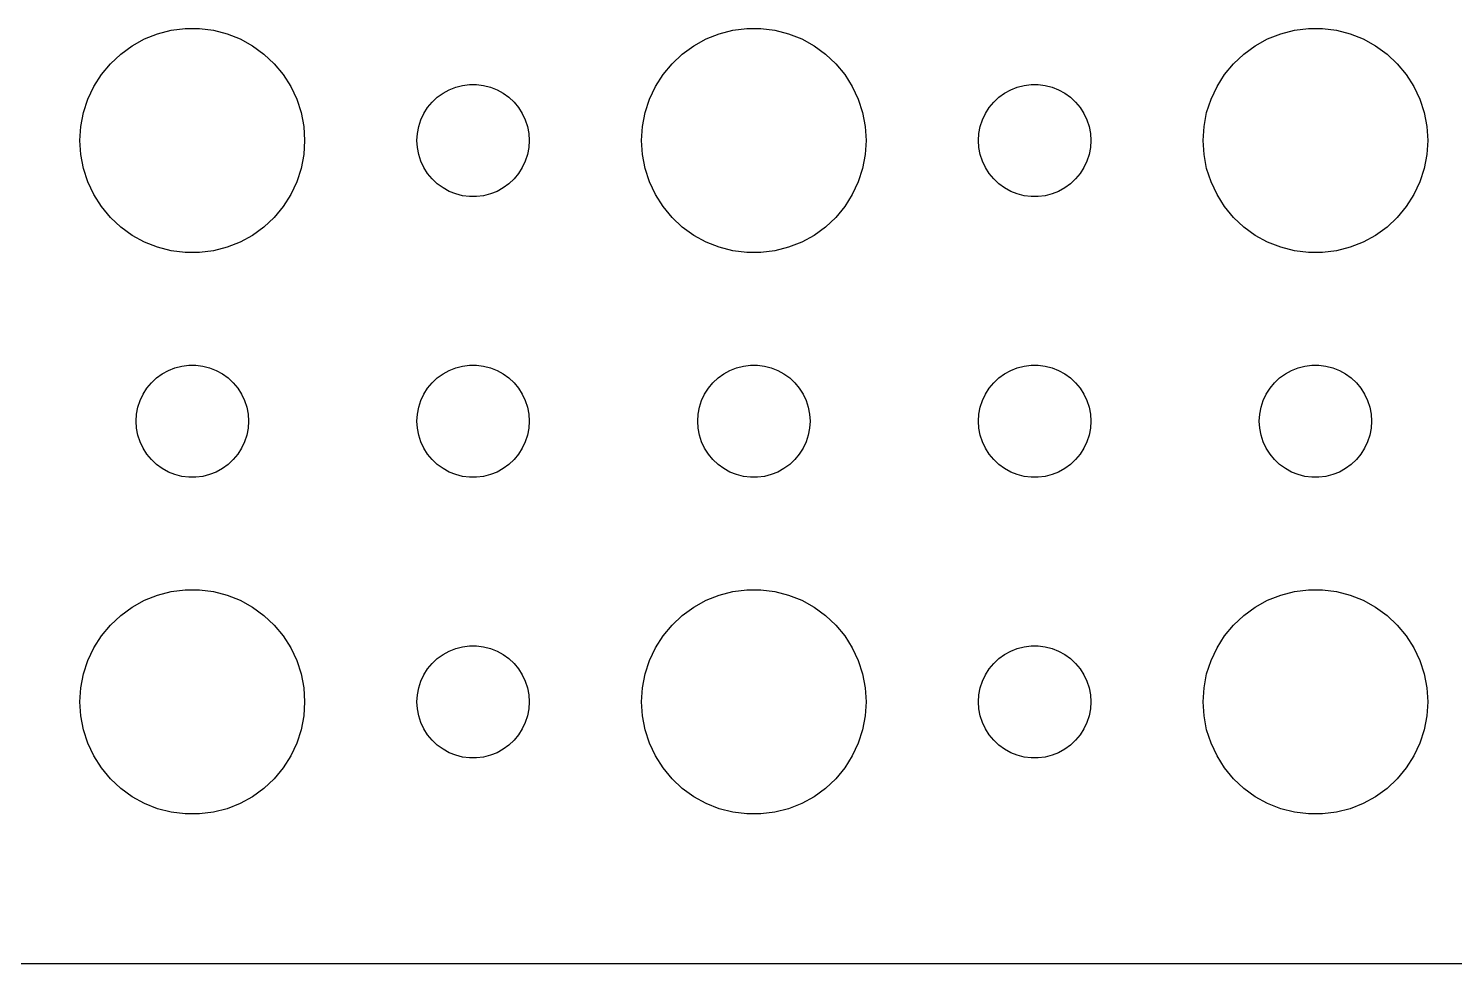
# Model space of a CAD drawing. Header units: metres. Extents: x -134 to 134, y 62 to 166.
# Drawn here: x 63.12 to 101.21, y 62.01 to 86.99 of the extents above; entities that cross this region are included whole.
import ezdxf

# ---------------------------------------------------------------- set-up
doc = ezdxf.new("R2010")
doc.units = ezdxf.units.M

msp = doc.modelspace()

# ---------------------------------------------------------------- linework, layer by layer
for p, q in [((66.2227, 86.7145), (66.573, 86.8532)), ((66.573, 86.8532), (66.9379, 86.9469)), ((66.9379, 86.9469), (67.3116, 86.9941)), ((67.3116, 86.9941), (67.6884, 86.9941)), ((67.6884, 86.9941), (68.0621, 86.9469)), ((68.0621, 86.9469), (68.427, 86.8532)), ((68.427, 86.8532), (68.7773, 86.7145)), ((81.2227, 86.7145), (81.573, 86.8532)), ((81.573, 86.8532), (81.9379, 86.9469)), ((81.9379, 86.9469), (82.3116, 86.9941)), ((82.3116, 86.9941), (82.6884, 86.9941)), ((82.6884, 86.9941), (83.0621, 86.9469)), ((83.0621, 86.9469), (83.427, 86.8532)), ((83.427, 86.8532), (83.7773, 86.7145)), ((96.2227, 86.7145), (96.573, 86.8532)), ((96.573, 86.8532), (96.9379, 86.9469)), ((96.9379, 86.9469), (97.3116, 86.9941)), ((97.3116, 86.9941), (97.6884, 86.9941)), ((97.6884, 86.9941), (98.0621, 86.9469)), ((98.0621, 86.9469), (98.427, 86.8532)), ((98.427, 86.8532), (98.7773, 86.7145)), ((65.5877, 86.3116), (65.8925, 86.533)), ((65.8925, 86.533), (66.2227, 86.7145)), ((68.7773, 86.7145), (69.1075, 86.533)), ((69.1075, 86.533), (69.4123, 86.3116)), ((80.5877, 86.3116), (80.8925, 86.533)), ((80.8925, 86.533), (81.2227, 86.7145)), ((83.7773, 86.7145), (84.1075, 86.533)), ((84.1075, 86.533), (84.4123, 86.3116)), ((95.5877, 86.3116), (95.8925, 86.533)), ((95.8925, 86.533), (96.2227, 86.7145)), ((98.7773, 86.7145), (99.1075, 86.533)), ((99.1075, 86.533), (99.4123, 86.3116)), ((65.3131, 86.0536), (65.5877, 86.3116)), ((69.4123, 86.3116), (69.6869, 86.0536)), ((80.3131, 86.0536), (80.5877, 86.3116)), ((84.4123, 86.3116), (84.6869, 86.0536)), ((95.3131, 86.0536), (95.5877, 86.3116)), ((99.4123, 86.3116), (99.6869, 86.0536)), ((64.8711, 85.4453), (65.073, 85.7634)), ((65.073, 85.7634), (65.3131, 86.0536)), ((69.6869, 86.0536), (69.927, 85.7634)), ((69.927, 85.7634), (70.1289, 85.4453)), ((79.8711, 85.4453), (80.073, 85.7634)), ((80.073, 85.7634), (80.3131, 86.0536)), ((84.6869, 86.0536), (84.927, 85.7634)), ((84.927, 85.7634), (85.1289, 85.4453)), ((94.8711, 85.4453), (95.073, 85.7634)), ((95.073, 85.7634), (95.3131, 86.0536)), ((99.6869, 86.0536), (99.927, 85.7634)), ((99.927, 85.7634), (100.129, 85.4453)), ((64.7107, 85.1044), (64.8711, 85.4453)), ((70.1289, 85.4453), (70.2893, 85.1044)), ((74.1963, 85.2665), (74.3613, 85.3573)), ((74.3613, 85.3573), (74.5365, 85.4266)), ((74.5365, 85.4266), (74.7189, 85.4734)), ((74.7189, 85.4734), (74.9058, 85.497)), ((74.9058, 85.497), (75.0942, 85.497)), ((75.0942, 85.497), (75.2811, 85.4734)), ((75.2811, 85.4734), (75.4635, 85.4266)), ((75.4635, 85.4266), (75.6387, 85.3573)), ((75.6387, 85.3573), (75.8037, 85.2665)), ((79.7107, 85.1044), (79.8711, 85.4453)), ((85.1289, 85.4453), (85.2893, 85.1044)), ((89.1963, 85.2665), (89.3613, 85.3573)), ((89.3613, 85.3573), (89.5365, 85.4266)), ((89.5365, 85.4266), (89.7189, 85.4734)), ((89.7189, 85.4734), (89.9058, 85.497)), ((89.9058, 85.497), (90.0942, 85.497)), ((90.0942, 85.497), (90.2811, 85.4734)), ((90.2811, 85.4734), (90.4635, 85.4266)), ((90.4635, 85.4266), (90.6387, 85.3573)), ((90.6387, 85.3573), (90.8037, 85.2665)), ((94.7107, 85.1044), (94.8711, 85.4453)), ((100.129, 85.4453), (100.289, 85.1044)), ((64.5943, 84.7461), (64.7107, 85.1044)), ((70.2893, 85.1044), (70.4057, 84.7461)), ((73.7865, 84.8817), (73.9065, 85.0268)), ((73.9065, 85.0268), (74.0439, 85.1558)), ((74.0439, 85.1558), (74.1963, 85.2665)), ((75.8037, 85.2665), (75.9561, 85.1558)), ((75.9561, 85.1558), (76.0934, 85.0268)), ((76.0934, 85.0268), (76.2135, 84.8817)), ((79.5943, 84.7461), (79.7107, 85.1044)), ((85.2893, 85.1044), (85.4057, 84.7461)), ((88.7865, 84.8817), (88.9065, 85.0268)), ((88.9065, 85.0268), (89.0439, 85.1558)), ((89.0439, 85.1558), (89.1963, 85.2665)), ((90.8037, 85.2665), (90.9561, 85.1558)), ((90.9561, 85.1558), (91.0934, 85.0268)), ((91.0934, 85.0268), (91.2135, 84.8817)), ((94.5943, 84.7461), (94.7107, 85.1044)), ((100.289, 85.1044), (100.406, 84.7461)), ((64.5237, 84.376), (64.5943, 84.7461)), ((70.4057, 84.7461), (70.4763, 84.376)), ((73.6053, 84.5522), (73.6855, 84.7226)), ((73.6855, 84.7226), (73.7865, 84.8817)), ((76.2135, 84.8817), (76.3145, 84.7226)), ((76.3145, 84.7226), (76.3947, 84.5522)), ((79.5237, 84.376), (79.5943, 84.7461)), ((85.4057, 84.7461), (85.4763, 84.376)), ((88.6053, 84.5522), (88.6855, 84.7226)), ((88.6855, 84.7226), (88.7865, 84.8817)), ((91.2135, 84.8817), (91.3145, 84.7226)), ((91.3145, 84.7226), (91.3947, 84.5522)), ((94.5237, 84.376), (94.5943, 84.7461)), ((100.406, 84.7461), (100.476, 84.376)), ((64.5, 84), (64.5237, 84.376)), ((70.4763, 84.376), (70.5, 84)), ((73.5, 84), (73.5118, 84.188)), ((73.5118, 84.188), (73.5471, 84.373)), ((73.5471, 84.373), (73.6053, 84.5522)), ((76.3947, 84.5522), (76.4529, 84.373)), ((76.4529, 84.373), (76.4882, 84.188)), ((76.4882, 84.188), (76.5, 84)), ((79.5, 84), (79.5237, 84.376)), ((85.4763, 84.376), (85.5, 84)), ((88.5, 84), (88.5118, 84.188)), ((88.5118, 84.188), (88.5471, 84.373)), ((88.5471, 84.373), (88.6053, 84.5522)), ((91.3947, 84.5522), (91.4529, 84.373)), ((91.4529, 84.373), (91.4882, 84.188)), ((91.4882, 84.188), (91.5, 84)), ((94.5, 84), (94.5237, 84.376)), ((100.476, 84.376), (100.5, 84)), ((64.5237, 83.624), (64.5, 84)), ((70.5, 84), (70.4763, 83.624)), ((73.5118, 83.812), (73.5, 84)), ((73.5471, 83.627), (73.5118, 83.812)), ((76.4882, 83.812), (76.4529, 83.627)), ((76.5, 84), (76.4882, 83.812)), ((79.5237, 83.624), (79.5, 84)), ((85.5, 84), (85.4763, 83.624)), ((88.5118, 83.812), (88.5, 84)), ((88.5471, 83.627), (88.5118, 83.812)), ((91.4882, 83.812), (91.4529, 83.627)), ((91.5, 84), (91.4882, 83.812)), ((94.5237, 83.624), (94.5, 84)), ((100.5, 84), (100.476, 83.624)), ((64.5943, 83.2539), (64.5237, 83.624)), ((70.4763, 83.624), (70.4057, 83.2539)), ((73.6053, 83.4478), (73.5471, 83.627)), ((73.6855, 83.2774), (73.6053, 83.4478)), ((76.3947, 83.4478), (76.3145, 83.2774)), ((76.4529, 83.627), (76.3947, 83.4478)), ((79.5943, 83.2539), (79.5237, 83.624)), ((85.4763, 83.624), (85.4057, 83.2539)), ((88.6053, 83.4478), (88.5471, 83.627)), ((88.6855, 83.2774), (88.6053, 83.4478)), ((91.3947, 83.4478), (91.3145, 83.2774)), ((91.4529, 83.627), (91.3947, 83.4478)), ((94.5943, 83.2539), (94.5237, 83.624)), ((100.476, 83.624), (100.406, 83.2539)), ((64.7107, 82.8956), (64.5943, 83.2539)), ((70.4057, 83.2539), (70.2893, 82.8956)), ((73.7865, 83.1183), (73.6855, 83.2774)), ((73.9065, 82.9732), (73.7865, 83.1183)), ((76.2135, 83.1183), (76.0934, 82.9732)), ((76.3145, 83.2774), (76.2135, 83.1183)), ((79.7107, 82.8956), (79.5943, 83.2539)), ((85.4057, 83.2539), (85.2893, 82.8956)), ((88.7865, 83.1183), (88.6855, 83.2774)), ((88.9065, 82.9732), (88.7865, 83.1183)), ((91.2135, 83.1183), (91.0934, 82.9732)), ((91.3145, 83.2774), (91.2135, 83.1183)), ((94.7107, 82.8956), (94.5943, 83.2539)), ((100.406, 83.2539), (100.289, 82.8956)), ((64.8711, 82.5547), (64.7107, 82.8956)), ((70.2893, 82.8956), (70.1289, 82.5547)), ((74.0439, 82.8442), (73.9065, 82.9732)), ((74.1963, 82.7335), (74.0439, 82.8442)), ((74.3613, 82.6428), (74.1963, 82.7335)), ((75.8037, 82.7335), (75.6387, 82.6428)), ((75.9561, 82.8442), (75.8037, 82.7335)), ((76.0934, 82.9732), (75.9561, 82.8442)), ((79.8711, 82.5547), (79.7107, 82.8956)), ((85.2893, 82.8956), (85.1289, 82.5547)), ((89.0439, 82.8442), (88.9065, 82.9732)), ((89.1963, 82.7335), (89.0439, 82.8442)), ((89.3613, 82.6428), (89.1963, 82.7335)), ((90.8037, 82.7335), (90.6387, 82.6428)), ((90.9561, 82.8442), (90.8037, 82.7335)), ((91.0934, 82.9732), (90.9561, 82.8442)), ((94.8711, 82.5547), (94.7107, 82.8956)), ((100.289, 82.8956), (100.129, 82.5547)), ((65.073, 82.2366), (64.8711, 82.5547)), ((70.1289, 82.5547), (69.927, 82.2366)), ((74.5365, 82.5734), (74.3613, 82.6428)), ((74.7189, 82.5266), (74.5365, 82.5734)), ((74.9058, 82.503), (74.7189, 82.5266)), ((75.0942, 82.503), (74.9058, 82.503)), ((75.2811, 82.5266), (75.0942, 82.503)), ((75.4635, 82.5734), (75.2811, 82.5266)), ((75.6387, 82.6428), (75.4635, 82.5734)), ((80.073, 82.2366), (79.8711, 82.5547)), ((85.1289, 82.5547), (84.927, 82.2366)), ((89.5365, 82.5734), (89.3613, 82.6428)), ((89.7189, 82.5266), (89.5365, 82.5734)), ((89.9058, 82.503), (89.7189, 82.5266)), ((90.0942, 82.503), (89.9058, 82.503)), ((90.2811, 82.5266), (90.0942, 82.503)), ((90.4635, 82.5734), (90.2811, 82.5266)), ((90.6387, 82.6428), (90.4635, 82.5734)), ((95.073, 82.2366), (94.8711, 82.5547)), ((100.129, 82.5547), (99.927, 82.2366)), ((65.3131, 81.9464), (65.073, 82.2366)), ((65.5877, 81.6885), (65.3131, 81.9464)), ((69.6869, 81.9464), (69.4123, 81.6885)), ((69.927, 82.2366), (69.6869, 81.9464)), ((80.3131, 81.9464), (80.073, 82.2366)), ((80.5877, 81.6885), (80.3131, 81.9464)), ((84.6869, 81.9464), (84.4123, 81.6885)), ((84.927, 82.2366), (84.6869, 81.9464)), ((95.3131, 81.9464), (95.073, 82.2366)), ((95.5877, 81.6885), (95.3131, 81.9464)), ((99.6869, 81.9464), (99.4123, 81.6885)), ((99.927, 82.2366), (99.6869, 81.9464)), ((65.8925, 81.467), (65.5877, 81.6885)), ((69.4123, 81.6885), (69.1075, 81.467)), ((80.8925, 81.467), (80.5877, 81.6885)), ((84.4123, 81.6885), (84.1075, 81.467)), ((95.8925, 81.467), (95.5877, 81.6885)), ((99.4123, 81.6885), (99.1075, 81.467)), ((66.2227, 81.2855), (65.8925, 81.467)), ((66.573, 81.1468), (66.2227, 81.2855)), ((66.9379, 81.0531), (66.573, 81.1468)), ((68.427, 81.1468), (68.0621, 81.0531)), ((68.7773, 81.2855), (68.427, 81.1468)), ((69.1075, 81.467), (68.7773, 81.2855)), ((81.2227, 81.2855), (80.8925, 81.467)), ((81.573, 81.1468), (81.2227, 81.2855)), ((81.9379, 81.0531), (81.573, 81.1468)), ((83.427, 81.1468), (83.0621, 81.0531)), ((83.7773, 81.2855), (83.427, 81.1468)), ((84.1075, 81.467), (83.7773, 81.2855)), ((96.2227, 81.2855), (95.8925, 81.467)), ((96.573, 81.1468), (96.2227, 81.2855)), ((96.9379, 81.0531), (96.573, 81.1468)), ((98.427, 81.1468), (98.0621, 81.0531)), ((98.7773, 81.2855), (98.427, 81.1468)), ((99.1075, 81.467), (98.7773, 81.2855)), ((67.3116, 81.0059), (66.9379, 81.0531)), ((67.6884, 81.0059), (67.3116, 81.0059)), ((68.0621, 81.0531), (67.6884, 81.0059)), ((82.3116, 81.0059), (81.9379, 81.0531)), ((82.6884, 81.0059), (82.3116, 81.0059)), ((83.0621, 81.0531), (82.6884, 81.0059)), ((97.3116, 81.0059), (96.9379, 81.0531)), ((97.6884, 81.0059), (97.3116, 81.0059)), ((98.0621, 81.0531), (97.6884, 81.0059)), ((66.5439, 77.6558), (66.6963, 77.7665)), ((66.6963, 77.7665), (66.8613, 77.8572)), ((66.8613, 77.8572), (67.0365, 77.9266)), ((67.0365, 77.9266), (67.2189, 77.9734)), ((67.2189, 77.9734), (67.4058, 77.997)), ((67.4058, 77.997), (67.5942, 77.997)), ((67.5942, 77.997), (67.7811, 77.9734)), ((67.7811, 77.9734), (67.9635, 77.9266)), ((67.9635, 77.9266), (68.1387, 77.8572)), ((68.1387, 77.8572), (68.3037, 77.7665)), ((68.3037, 77.7665), (68.4561, 77.6558)), ((74.0439, 77.6558), (74.1963, 77.7665)), ((74.1963, 77.7665), (74.3613, 77.8572)), ((74.3613, 77.8572), (74.5365, 77.9266)), ((74.5365, 77.9266), (74.7189, 77.9734)), ((74.7189, 77.9734), (74.9058, 77.997)), ((74.9058, 77.997), (75.0942, 77.997)), ((75.0942, 77.997), (75.2811, 77.9734)), ((75.2811, 77.9734), (75.4635, 77.9266)), ((75.4635, 77.9266), (75.6387, 77.8572)), ((75.6387, 77.8572), (75.8037, 77.7665)), ((75.8037, 77.7665), (75.9561, 77.6558)), ((81.5439, 77.6558), (81.6963, 77.7665)), ((81.6963, 77.7665), (81.8613, 77.8572)), ((81.8613, 77.8572), (82.0365, 77.9266)), ((82.0365, 77.9266), (82.2189, 77.9734)), ((82.2189, 77.9734), (82.4058, 77.997)), ((82.4058, 77.997), (82.5942, 77.997)), ((82.5942, 77.997), (82.7811, 77.9734)), ((82.7811, 77.9734), (82.9635, 77.9266)), ((82.9635, 77.9266), (83.1387, 77.8572)), ((83.1387, 77.8572), (83.3037, 77.7665)), ((83.3037, 77.7665), (83.4561, 77.6558)), ((89.0439, 77.6558), (89.1963, 77.7665)), ((89.1963, 77.7665), (89.3613, 77.8572)), ((89.3613, 77.8572), (89.5365, 77.9266)), ((89.5365, 77.9266), (89.7189, 77.9734)), ((89.7189, 77.9734), (89.9058, 77.997)), ((89.9058, 77.997), (90.0942, 77.997)), ((90.0942, 77.997), (90.2811, 77.9734)), ((90.2811, 77.9734), (90.4635, 77.9266)), ((90.4635, 77.9266), (90.6387, 77.8572)), ((90.6387, 77.8572), (90.8037, 77.7665)), ((90.8037, 77.7665), (90.9561, 77.6558)), ((96.5439, 77.6558), (96.6963, 77.7665)), ((96.6963, 77.7665), (96.8613, 77.8572)), ((96.8613, 77.8572), (97.0365, 77.9266)), ((97.0365, 77.9266), (97.2189, 77.9734)), ((97.2189, 77.9734), (97.4058, 77.997)), ((97.4058, 77.997), (97.5942, 77.997)), ((97.5942, 77.997), (97.7811, 77.9734)), ((97.7811, 77.9734), (97.9635, 77.9266)), ((97.9635, 77.9266), (98.1387, 77.8572)), ((98.1387, 77.8572), (98.3037, 77.7665)), ((98.3037, 77.7665), (98.4561, 77.6558)), ((66.1855, 77.2226), (66.2865, 77.3817)), ((66.2865, 77.3817), (66.4065, 77.5268)), ((66.4065, 77.5268), (66.5439, 77.6558)), ((68.4561, 77.6558), (68.5934, 77.5268)), ((68.5934, 77.5268), (68.7135, 77.3817)), ((68.7135, 77.3817), (68.8145, 77.2226)), ((73.6855, 77.2226), (73.7865, 77.3817)), ((73.7865, 77.3817), (73.9065, 77.5268)), ((73.9065, 77.5268), (74.0439, 77.6558)), ((75.9561, 77.6558), (76.0934, 77.5268)), ((76.0934, 77.5268), (76.2135, 77.3817)), ((76.2135, 77.3817), (76.3145, 77.2226)), ((81.1855, 77.2226), (81.2865, 77.3817)), ((81.2865, 77.3817), (81.4065, 77.5268)), ((81.4065, 77.5268), (81.5439, 77.6558)), ((83.4561, 77.6558), (83.5934, 77.5268)), ((83.5934, 77.5268), (83.7135, 77.3817)), ((83.7135, 77.3817), (83.8145, 77.2226)), ((88.6855, 77.2226), (88.7865, 77.3817)), ((88.7865, 77.3817), (88.9065, 77.5268)), ((88.9065, 77.5268), (89.0439, 77.6558)), ((90.9561, 77.6558), (91.0934, 77.5268)), ((91.0934, 77.5268), (91.2135, 77.3817)), ((91.2135, 77.3817), (91.3145, 77.2226)), ((96.1855, 77.2226), (96.2865, 77.3817)), ((96.2865, 77.3817), (96.4065, 77.5268)), ((96.4065, 77.5268), (96.5439, 77.6558)), ((98.4561, 77.6558), (98.5934, 77.5268)), ((98.5934, 77.5268), (98.7135, 77.3817)), ((98.7135, 77.3817), (98.8145, 77.2226)), ((66.0471, 76.873), (66.1053, 77.0522)), ((66.1053, 77.0522), (66.1855, 77.2226)), ((68.8145, 77.2226), (68.8947, 77.0522)), ((68.8947, 77.0522), (68.9529, 76.873)), ((73.5471, 76.873), (73.6053, 77.0522)), ((73.6053, 77.0522), (73.6855, 77.2226)), ((76.3145, 77.2226), (76.3947, 77.0522)), ((76.3947, 77.0522), (76.4529, 76.873)), ((81.0471, 76.873), (81.1053, 77.0522)), ((81.1053, 77.0522), (81.1855, 77.2226)), ((83.8145, 77.2226), (83.8947, 77.0522)), ((83.8947, 77.0522), (83.9529, 76.873)), ((88.5471, 76.873), (88.6053, 77.0522)), ((88.6053, 77.0522), (88.6855, 77.2226)), ((91.3145, 77.2226), (91.3947, 77.0522)), ((91.3947, 77.0522), (91.4529, 76.873)), ((96.0471, 76.873), (96.1053, 77.0522)), ((96.1053, 77.0522), (96.1855, 77.2226)), ((98.8145, 77.2226), (98.8947, 77.0522)), ((98.8947, 77.0522), (98.9529, 76.873)), ((66, 76.5), (66.0118, 76.688)), ((66.0118, 76.688), (66.0471, 76.873)), ((68.9529, 76.873), (68.9882, 76.688)), ((68.9882, 76.688), (69, 76.5)), ((73.5, 76.5), (73.5118, 76.688)), ((73.5118, 76.688), (73.5471, 76.873)), ((76.4529, 76.873), (76.4882, 76.688)), ((76.4882, 76.688), (76.5, 76.5)), ((81, 76.5), (81.0118, 76.688)), ((81.0118, 76.688), (81.0471, 76.873)), ((83.9529, 76.873), (83.9882, 76.688)), ((83.9882, 76.688), (84, 76.5)), ((88.5, 76.5), (88.5118, 76.688)), ((88.5118, 76.688), (88.5471, 76.873)), ((91.4529, 76.873), (91.4882, 76.688)), ((91.4882, 76.688), (91.5, 76.5)), ((96, 76.5), (96.0118, 76.688)), ((96.0118, 76.688), (96.0471, 76.873)), ((98.9529, 76.873), (98.9882, 76.688)), ((98.9882, 76.688), (99, 76.5)), ((66.0118, 76.312), (66, 76.5)), ((66.0471, 76.127), (66.0118, 76.312)), ((68.9882, 76.312), (68.9529, 76.127)), ((69, 76.5), (68.9882, 76.312)), ((73.5118, 76.312), (73.5, 76.5)), ((73.5471, 76.127), (73.5118, 76.312)), ((76.4882, 76.312), (76.4529, 76.127)), ((76.5, 76.5), (76.4882, 76.312)), ((81.0118, 76.312), (81, 76.5)), ((81.0471, 76.127), (81.0118, 76.312)), ((83.9882, 76.312), (83.9529, 76.127)), ((84, 76.5), (83.9882, 76.312)), ((88.5118, 76.312), (88.5, 76.5)), ((88.5471, 76.127), (88.5118, 76.312)), ((91.4882, 76.312), (91.4529, 76.127)), ((91.5, 76.5), (91.4882, 76.312)), ((96.0118, 76.312), (96, 76.5)), ((96.0471, 76.127), (96.0118, 76.312)), ((98.9882, 76.312), (98.9529, 76.127)), ((99, 76.5), (98.9882, 76.312)), ((66.1053, 75.9478), (66.0471, 76.127)), ((66.1855, 75.7774), (66.1053, 75.9478)), ((68.8947, 75.9478), (68.8145, 75.7774)), ((68.9529, 76.127), (68.8947, 75.9478)), ((73.6053, 75.9478), (73.5471, 76.127)), ((73.6855, 75.7774), (73.6053, 75.9478)), ((76.3947, 75.9478), (76.3145, 75.7774)), ((76.4529, 76.127), (76.3947, 75.9478)), ((81.1053, 75.9478), (81.0471, 76.127)), ((81.1855, 75.7774), (81.1053, 75.9478)), ((83.8947, 75.9478), (83.8145, 75.7774)), ((83.9529, 76.127), (83.8947, 75.9478)), ((88.6053, 75.9478), (88.5471, 76.127)), ((88.6855, 75.7774), (88.6053, 75.9478)), ((91.3947, 75.9478), (91.3145, 75.7774)), ((91.4529, 76.127), (91.3947, 75.9478)), ((96.1053, 75.9478), (96.0471, 76.127)), ((96.1855, 75.7774), (96.1053, 75.9478)), ((98.8947, 75.9478), (98.8145, 75.7774)), ((98.9529, 76.127), (98.8947, 75.9478)), ((66.2865, 75.6183), (66.1855, 75.7774)), ((66.4065, 75.4732), (66.2865, 75.6183)), ((66.5439, 75.3442), (66.4065, 75.4732)), ((68.5934, 75.4732), (68.4561, 75.3442)), ((68.7135, 75.6183), (68.5934, 75.4732)), ((68.8145, 75.7774), (68.7135, 75.6183)), ((73.7865, 75.6183), (73.6855, 75.7774)), ((73.9065, 75.4732), (73.7865, 75.6183)), ((74.0439, 75.3442), (73.9065, 75.4732)), ((76.0934, 75.4732), (75.9561, 75.3442)), ((76.2135, 75.6183), (76.0934, 75.4732)), ((76.3145, 75.7774), (76.2135, 75.6183)), ((81.2865, 75.6183), (81.1855, 75.7774)), ((81.4065, 75.4732), (81.2865, 75.6183)), ((81.5439, 75.3442), (81.4065, 75.4732)), ((83.5934, 75.4732), (83.4561, 75.3442)), ((83.7135, 75.6183), (83.5934, 75.4732)), ((83.8145, 75.7774), (83.7135, 75.6183)), ((88.7865, 75.6183), (88.6855, 75.7774)), ((88.9065, 75.4732), (88.7865, 75.6183)), ((89.0439, 75.3442), (88.9065, 75.4732)), ((91.0934, 75.4732), (90.9561, 75.3442)), ((91.2135, 75.6183), (91.0934, 75.4732)), ((91.3145, 75.7774), (91.2135, 75.6183)), ((96.2865, 75.6183), (96.1855, 75.7774)), ((96.4065, 75.4732), (96.2865, 75.6183)), ((96.5439, 75.3442), (96.4065, 75.4732)), ((98.5934, 75.4732), (98.4561, 75.3442)), ((98.7135, 75.6183), (98.5934, 75.4732)), ((98.8145, 75.7774), (98.7135, 75.6183)), ((66.6963, 75.2335), (66.5439, 75.3442)), ((66.8613, 75.1428), (66.6963, 75.2335)), ((67.0365, 75.0734), (66.8613, 75.1428)), ((67.2189, 75.0266), (67.0365, 75.0734)), ((67.9635, 75.0734), (67.7811, 75.0266)), ((68.1387, 75.1428), (67.9635, 75.0734)), ((68.3037, 75.2335), (68.1387, 75.1428)), ((68.4561, 75.3442), (68.3037, 75.2335)), ((74.1963, 75.2335), (74.0439, 75.3442)), ((74.3613, 75.1428), (74.1963, 75.2335)), ((74.5365, 75.0734), (74.3613, 75.1428)), ((74.7189, 75.0266), (74.5365, 75.0734)), ((75.4635, 75.0734), (75.2811, 75.0266)), ((75.6387, 75.1428), (75.4635, 75.0734)), ((75.8037, 75.2335), (75.6387, 75.1428)), ((75.9561, 75.3442), (75.8037, 75.2335)), ((81.6963, 75.2335), (81.5439, 75.3442)), ((81.8613, 75.1428), (81.6963, 75.2335)), ((82.0365, 75.0734), (81.8613, 75.1428)), ((82.2189, 75.0266), (82.0365, 75.0734)), ((82.9635, 75.0734), (82.7811, 75.0266)), ((83.1387, 75.1428), (82.9635, 75.0734)), ((83.3037, 75.2335), (83.1387, 75.1428)), ((83.4561, 75.3442), (83.3037, 75.2335)), ((89.1963, 75.2335), (89.0439, 75.3442)), ((89.3613, 75.1428), (89.1963, 75.2335)), ((89.5365, 75.0734), (89.3613, 75.1428)), ((89.7189, 75.0266), (89.5365, 75.0734)), ((90.4635, 75.0734), (90.2811, 75.0266)), ((90.6387, 75.1428), (90.4635, 75.0734)), ((90.8037, 75.2335), (90.6387, 75.1428)), ((90.9561, 75.3442), (90.8037, 75.2335)), ((96.6963, 75.2335), (96.5439, 75.3442)), ((96.8613, 75.1428), (96.6963, 75.2335)), ((97.0365, 75.0734), (96.8613, 75.1428)), ((97.2189, 75.0266), (97.0365, 75.0734)), ((97.9635, 75.0734), (97.7811, 75.0266)), ((98.1387, 75.1428), (97.9635, 75.0734)), ((98.3037, 75.2335), (98.1387, 75.1428)), ((98.4561, 75.3442), (98.3037, 75.2335)), ((67.4058, 75.003), (67.2189, 75.0266)), ((67.5942, 75.003), (67.4058, 75.003)), ((67.7811, 75.0266), (67.5942, 75.003)), ((74.9058, 75.003), (74.7189, 75.0266)), ((75.0942, 75.003), (74.9058, 75.003)), ((75.2811, 75.0266), (75.0942, 75.003)), ((82.4058, 75.003), (82.2189, 75.0266)), ((82.5942, 75.003), (82.4058, 75.003)), ((82.7811, 75.0266), (82.5942, 75.003)), ((89.9058, 75.003), (89.7189, 75.0266)), ((90.0942, 75.003), (89.9058, 75.003)), ((90.2811, 75.0266), (90.0942, 75.003)), ((97.4058, 75.003), (97.2189, 75.0266)), ((97.5942, 75.003), (97.4058, 75.003)), ((97.7811, 75.0266), (97.5942, 75.003)), ((66.9379, 71.9469), (67.3116, 71.9941)), ((67.3116, 71.9941), (67.6884, 71.9941)), ((67.6884, 71.9941), (68.0621, 71.9469)), ((81.9379, 71.9469), (82.3116, 71.9941)), ((82.3116, 71.9941), (82.6884, 71.9941)), ((82.6884, 71.9941), (83.0621, 71.9469)), ((96.9379, 71.9469), (97.3116, 71.9941)), ((97.3116, 71.9941), (97.6884, 71.9941)), ((97.6884, 71.9941), (98.0621, 71.9469)), ((65.8925, 71.533), (66.2227, 71.7145)), ((66.2227, 71.7145), (66.573, 71.8532)), ((66.573, 71.8532), (66.9379, 71.9469)), ((68.0621, 71.9469), (68.427, 71.8532)), ((68.427, 71.8532), (68.7773, 71.7145)), ((68.7773, 71.7145), (69.1075, 71.533)), ((80.8925, 71.533), (81.2227, 71.7145)), ((81.2227, 71.7145), (81.573, 71.8532)), ((81.573, 71.8532), (81.9379, 71.9469)), ((83.0621, 71.9469), (83.427, 71.8532)), ((83.427, 71.8532), (83.7773, 71.7145)), ((83.7773, 71.7145), (84.1075, 71.533)), ((95.8925, 71.533), (96.2227, 71.7145)), ((96.2227, 71.7145), (96.573, 71.8532)), ((96.573, 71.8532), (96.9379, 71.9469)), ((98.0621, 71.9469), (98.427, 71.8532)), ((98.427, 71.8532), (98.7773, 71.7145)), ((98.7773, 71.7145), (99.1075, 71.533)), ((65.3131, 71.0536), (65.5877, 71.3115)), ((65.5877, 71.3115), (65.8925, 71.533)), ((69.1075, 71.533), (69.4123, 71.3115)), ((69.4123, 71.3115), (69.6869, 71.0536)), ((80.3131, 71.0536), (80.5877, 71.3115)), ((80.5877, 71.3115), (80.8925, 71.533)), ((84.1075, 71.533), (84.4123, 71.3115)), ((84.4123, 71.3115), (84.6869, 71.0536)), ((95.3131, 71.0536), (95.5877, 71.3115)), ((95.5877, 71.3115), (95.8925, 71.533)), ((99.1075, 71.533), (99.4123, 71.3115)), ((99.4123, 71.3115), (99.6869, 71.0536)), ((65.073, 70.7634), (65.3131, 71.0536)), ((69.6869, 71.0536), (69.927, 70.7634)), ((80.073, 70.7634), (80.3131, 71.0536)), ((84.6869, 71.0536), (84.927, 70.7634)), ((95.073, 70.7634), (95.3131, 71.0536)), ((99.6869, 71.0536), (99.927, 70.7634)), ((64.8711, 70.4453), (65.073, 70.7634)), ((69.927, 70.7634), (70.1289, 70.4453)), ((74.5365, 70.4266), (74.7189, 70.4734)), ((74.7189, 70.4734), (74.9058, 70.497)), ((74.9058, 70.497), (75.0942, 70.497)), ((75.0942, 70.497), (75.2811, 70.4734)), ((75.2811, 70.4734), (75.4635, 70.4266)), ((79.8711, 70.4453), (80.073, 70.7634)), ((84.927, 70.7634), (85.1289, 70.4453)), ((89.5365, 70.4266), (89.7189, 70.4734)), ((89.7189, 70.4734), (89.9058, 70.497)), ((89.9058, 70.497), (90.0942, 70.497)), ((90.0942, 70.497), (90.2811, 70.4734)), ((90.2811, 70.4734), (90.4635, 70.4266)), ((94.8711, 70.4453), (95.073, 70.7634)), ((99.927, 70.7634), (100.129, 70.4453)), ((64.5943, 69.7461), (64.7107, 70.1044)), ((64.7107, 70.1044), (64.8711, 70.4453)), ((70.1289, 70.4453), (70.2893, 70.1044)), ((70.2893, 70.1044), (70.4057, 69.7461)), ((73.9065, 70.0268), (74.0439, 70.1558)), ((74.0439, 70.1558), (74.1963, 70.2665)), ((74.1963, 70.2665), (74.3613, 70.3572)), ((74.3613, 70.3572), (74.5365, 70.4266)), ((75.4635, 70.4266), (75.6387, 70.3572)), ((75.6387, 70.3572), (75.8037, 70.2665)), ((75.8037, 70.2665), (75.9561, 70.1558)), ((75.9561, 70.1558), (76.0934, 70.0268)), ((79.5943, 69.7461), (79.7107, 70.1044)), ((79.7107, 70.1044), (79.8711, 70.4453)), ((85.1289, 70.4453), (85.2893, 70.1044)), ((85.2893, 70.1044), (85.4057, 69.7461)), ((88.9065, 70.0268), (89.0439, 70.1558)), ((89.0439, 70.1558), (89.1963, 70.2665)), ((89.1963, 70.2665), (89.3613, 70.3572)), ((89.3613, 70.3572), (89.5365, 70.4266)), ((90.4635, 70.4266), (90.6387, 70.3572)), ((90.6387, 70.3572), (90.8037, 70.2665)), ((90.8037, 70.2665), (90.9561, 70.1558)), ((90.9561, 70.1558), (91.0934, 70.0268)), ((94.5943, 69.7461), (94.7107, 70.1044)), ((94.7107, 70.1044), (94.8711, 70.4453)), ((100.129, 70.4453), (100.289, 70.1044)), ((100.289, 70.1044), (100.406, 69.7461)), ((64.5237, 69.376), (64.5943, 69.7461)), ((70.4057, 69.7461), (70.4763, 69.376)), ((73.6053, 69.5522), (73.6855, 69.7226)), ((73.6855, 69.7226), (73.7865, 69.8817)), ((73.7865, 69.8817), (73.9065, 70.0268)), ((76.0934, 70.0268), (76.2135, 69.8817)), ((76.2135, 69.8817), (76.3145, 69.7226)), ((76.3145, 69.7226), (76.3947, 69.5522)), ((79.5237, 69.376), (79.5943, 69.7461)), ((85.4057, 69.7461), (85.4763, 69.376)), ((88.6053, 69.5522), (88.6855, 69.7226)), ((88.6855, 69.7226), (88.7865, 69.8817)), ((88.7865, 69.8817), (88.9065, 70.0268)), ((91.0934, 70.0268), (91.2135, 69.8817)), ((91.2135, 69.8817), (91.3145, 69.7226)), ((91.3145, 69.7226), (91.3947, 69.5522)), ((94.5237, 69.376), (94.5943, 69.7461)), ((100.406, 69.7461), (100.476, 69.376)), ((64.5, 69), (64.5237, 69.376)), ((70.4763, 69.376), (70.5, 69)), ((73.5118, 69.188), (73.5471, 69.373)), ((73.5471, 69.373), (73.6053, 69.5522)), ((76.3947, 69.5522), (76.4529, 69.373)), ((76.4529, 69.373), (76.4882, 69.188)), ((79.5, 69), (79.5237, 69.376)), ((85.4763, 69.376), (85.5, 69)), ((88.5118, 69.188), (88.5471, 69.373)), ((88.5471, 69.373), (88.6053, 69.5522)), ((91.3947, 69.5522), (91.4529, 69.373)), ((91.4529, 69.373), (91.4882, 69.188)), ((94.5, 69), (94.5237, 69.376)), ((100.476, 69.376), (100.5, 69)), ((64.5237, 68.624), (64.5, 69)), ((70.5, 69), (70.4763, 68.624)), ((73.5, 69), (73.5118, 69.188)), ((73.5118, 68.812), (73.5, 69)), ((76.4882, 69.188), (76.5, 69)), ((76.5, 69), (76.4882, 68.812)), ((79.5237, 68.624), (79.5, 69)), ((85.5, 69), (85.4763, 68.624)), ((88.5, 69), (88.5118, 69.188)), ((88.5118, 68.812), (88.5, 69)), ((91.4882, 69.188), (91.5, 69)), ((91.5, 69), (91.4882, 68.812)), ((94.5237, 68.624), (94.5, 69)), ((100.5, 69), (100.476, 68.624)), ((64.5943, 68.2539), (64.5237, 68.624)), ((70.4763, 68.624), (70.4057, 68.2539)), ((73.5471, 68.627), (73.5118, 68.812)), ((73.6053, 68.4478), (73.5471, 68.627)), ((76.4529, 68.627), (76.3947, 68.4478)), ((76.4882, 68.812), (76.4529, 68.627)), ((79.5943, 68.2539), (79.5237, 68.624)), ((85.4763, 68.624), (85.4057, 68.2539)), ((88.5471, 68.627), (88.5118, 68.812)), ((88.6053, 68.4478), (88.5471, 68.627)), ((91.4529, 68.627), (91.3947, 68.4478)), ((91.4882, 68.812), (91.4529, 68.627)), ((94.5943, 68.2539), (94.5237, 68.624)), ((100.476, 68.624), (100.406, 68.2539)), ((64.7107, 67.8956), (64.5943, 68.2539)), ((70.4057, 68.2539), (70.2893, 67.8956)), ((73.6855, 68.2774), (73.6053, 68.4478)), ((73.7865, 68.1183), (73.6855, 68.2774)), ((76.3145, 68.2774), (76.2135, 68.1183)), ((76.3947, 68.4478), (76.3145, 68.2774)), ((79.7107, 67.8956), (79.5943, 68.2539)), ((85.4057, 68.2539), (85.2893, 67.8956)), ((88.6855, 68.2774), (88.6053, 68.4478)), ((88.7865, 68.1183), (88.6855, 68.2774)), ((91.3145, 68.2774), (91.2135, 68.1183)), ((91.3947, 68.4478), (91.3145, 68.2774)), ((94.7107, 67.8956), (94.5943, 68.2539)), ((100.406, 68.2539), (100.289, 67.8956)), ((64.8711, 67.5547), (64.7107, 67.8956)), ((70.2893, 67.8956), (70.1289, 67.5547)), ((73.9065, 67.9732), (73.7865, 68.1183)), ((74.0439, 67.8442), (73.9065, 67.9732)), ((74.1963, 67.7335), (74.0439, 67.8442)), ((75.9561, 67.8442), (75.8037, 67.7335)), ((76.0934, 67.9732), (75.9561, 67.8442)), ((76.2135, 68.1183), (76.0934, 67.9732)), ((79.8711, 67.5547), (79.7107, 67.8956)), ((85.2893, 67.8956), (85.1289, 67.5547)), ((88.9065, 67.9732), (88.7865, 68.1183)), ((89.0439, 67.8442), (88.9065, 67.9732)), ((89.1963, 67.7335), (89.0439, 67.8442)), ((90.9561, 67.8442), (90.8037, 67.7335)), ((91.0934, 67.9732), (90.9561, 67.8442)), ((91.2135, 68.1183), (91.0934, 67.9732)), ((94.8711, 67.5547), (94.7107, 67.8956)), ((100.289, 67.8956), (100.129, 67.5547)), ((65.073, 67.2366), (64.8711, 67.5547)), ((70.1289, 67.5547), (69.927, 67.2366)), ((74.3613, 67.6428), (74.1963, 67.7335)), ((74.5365, 67.5734), (74.3613, 67.6428)), ((74.7189, 67.5266), (74.5365, 67.5734)), ((74.9058, 67.503), (74.7189, 67.5266)), ((75.0942, 67.503), (74.9058, 67.503)), ((75.2811, 67.5266), (75.0942, 67.503)), ((75.4635, 67.5734), (75.2811, 67.5266)), ((75.6387, 67.6428), (75.4635, 67.5734)), ((75.8037, 67.7335), (75.6387, 67.6428)), ((80.073, 67.2366), (79.8711, 67.5547)), ((85.1289, 67.5547), (84.927, 67.2366)), ((89.3613, 67.6428), (89.1963, 67.7335)), ((89.5365, 67.5734), (89.3613, 67.6428)), ((89.7189, 67.5266), (89.5365, 67.5734)), ((89.9058, 67.503), (89.7189, 67.5266)), ((90.0942, 67.503), (89.9058, 67.503)), ((90.2811, 67.5266), (90.0942, 67.503)), ((90.4635, 67.5734), (90.2811, 67.5266)), ((90.6387, 67.6428), (90.4635, 67.5734)), ((90.8037, 67.7335), (90.6387, 67.6428)), ((95.073, 67.2366), (94.8711, 67.5547)), ((100.129, 67.5547), (99.927, 67.2366)), ((65.3131, 66.9464), (65.073, 67.2366)), ((69.927, 67.2366), (69.6869, 66.9464)), ((80.3131, 66.9464), (80.073, 67.2366)), ((84.927, 67.2366), (84.6869, 66.9464)), ((95.3131, 66.9464), (95.073, 67.2366)), ((99.927, 67.2366), (99.6869, 66.9464)), ((65.5877, 66.6885), (65.3131, 66.9464)), ((65.8925, 66.467), (65.5877, 66.6885)), ((69.4123, 66.6885), (69.1075, 66.467)), ((69.6869, 66.9464), (69.4123, 66.6885)), ((80.5877, 66.6885), (80.3131, 66.9464)), ((80.8925, 66.467), (80.5877, 66.6885)), ((84.4123, 66.6885), (84.1075, 66.467)), ((84.6869, 66.9464), (84.4123, 66.6885)), ((95.5877, 66.6885), (95.3131, 66.9464)), ((95.8925, 66.467), (95.5877, 66.6885)), ((99.4123, 66.6885), (99.1075, 66.467)), ((99.6869, 66.9464), (99.4123, 66.6885)), ((66.2227, 66.2855), (65.8925, 66.467)), ((66.573, 66.1468), (66.2227, 66.2855)), ((68.7773, 66.2855), (68.427, 66.1468)), ((69.1075, 66.467), (68.7773, 66.2855)), ((81.2227, 66.2855), (80.8925, 66.467)), ((81.573, 66.1468), (81.2227, 66.2855)), ((83.7773, 66.2855), (83.427, 66.1468)), ((84.1075, 66.467), (83.7773, 66.2855)), ((96.2227, 66.2855), (95.8925, 66.467)), ((96.573, 66.1468), (96.2227, 66.2855)), ((98.7773, 66.2855), (98.427, 66.1468)), ((99.1075, 66.467), (98.7773, 66.2855)), ((66.9379, 66.0531), (66.573, 66.1468)), ((67.3116, 66.0059), (66.9379, 66.0531)), ((67.6884, 66.0059), (67.3116, 66.0059)), ((68.0621, 66.0531), (67.6884, 66.0059)), ((68.427, 66.1468), (68.0621, 66.0531)), ((81.9379, 66.0531), (81.573, 66.1468)), ((82.3116, 66.0059), (81.9379, 66.0531)), ((82.6884, 66.0059), (82.3116, 66.0059)), ((83.0621, 66.0531), (82.6884, 66.0059)), ((83.427, 66.1468), (83.0621, 66.0531)), ((96.9379, 66.0531), (96.573, 66.1468)), ((97.3116, 66.0059), (96.9379, 66.0531)), ((97.6884, 66.0059), (97.3116, 66.0059)), ((98.0621, 66.0531), (97.6884, 66.0059)), ((98.427, 66.1468), (98.0621, 66.0531)), ((-129.814, 62.0099), (129.814, 62.0099))]:
    msp.add_line(p, q)

doc.saveas('drawing.dxf')
